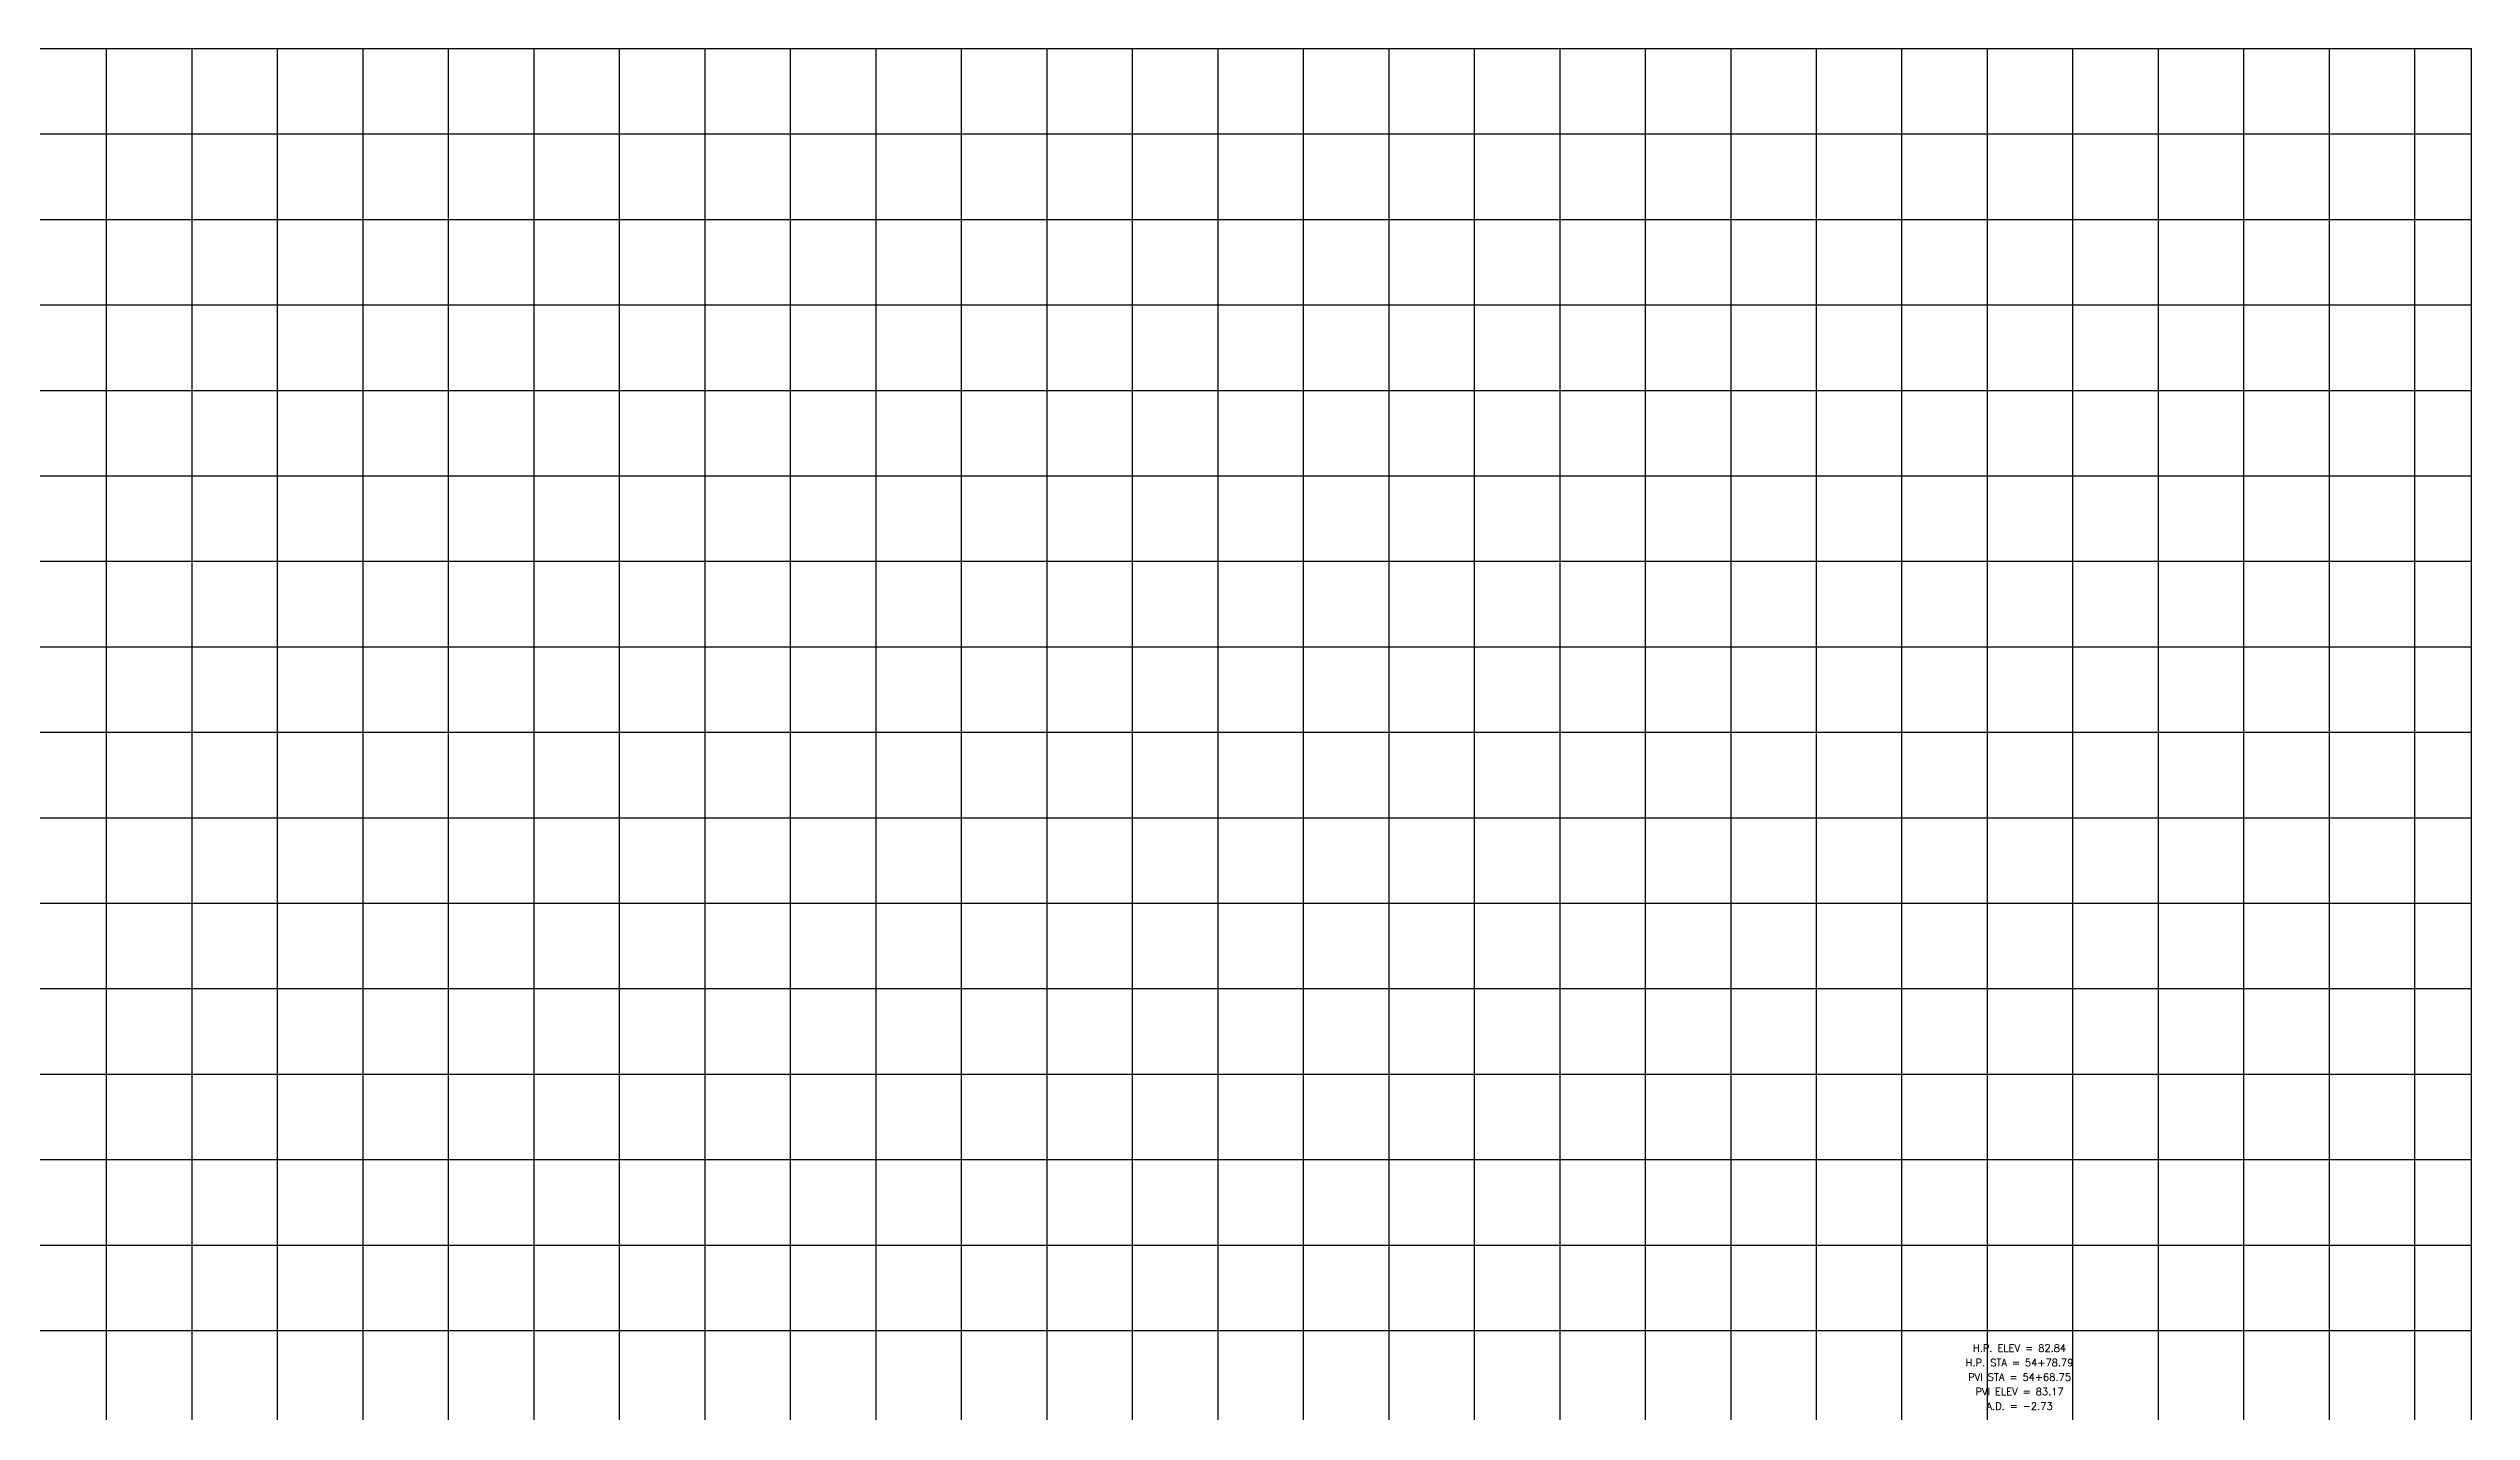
# Model space of a CAD drawing. Header units: inches. Extents: x 42 to 5940, y 215 to 3803.
# Drawn here: x 4444 to 5861, y 3005 to 3803 of the extents above; entities that cross this region are included whole.
import ezdxf
from ezdxf.enums import TextEntityAlignment as Align

# ---------------------------------------------------------------- set-up
doc = ezdxf.new("R2010")
doc.units = ezdxf.units.IN
doc.header["$MEASUREMENT"] = 0
doc.layers.add('LOOPPFGCT', color=3, linetype='Continuous')
doc.layers.add('LOOPPGRID', color=9, linetype='Continuous')
doc.styles.add('60L', font='simplex.shx', dxfattribs={"height": 5.3})

msp = doc.modelspace()

# ---------------------------------------------------------------- linework, layer by layer
at = {"layer": 'LOOPPGRID'}
for p, q in [((97.84189, 3802.67837), (5860.92124, 3802.67837)), ((4477.84189, 2252.67837), (4477.84189, 3802.67837)), ((4527.84189, 2252.67837), (4527.84189, 3802.67837)), ((4577.84189, 2252.67837), (4577.84189, 3802.67837)), ((4627.84189, 2252.67837), (4627.84189, 3802.67837)), ((4677.84189, 2252.67837), (4677.84189, 3802.67837)), ((4727.84189, 2252.67837), (4727.84189, 3802.67837)), ((4777.84189, 2252.67837), (4777.84189, 3802.67837)), ((4827.84189, 2252.67837), (4827.84189, 3802.67837)), ((4877.84189, 2252.67837), (4877.84189, 3802.67837)), ((4927.84189, 2252.67837), (4927.84189, 3802.67837)), ((4977.84189, 2252.67837), (4977.84189, 3802.67837)), ((5027.84189, 2252.67837), (5027.84189, 3802.67837)), ((5077.84189, 2252.67837), (5077.84189, 3802.67837)), ((5127.84189, 2252.67837), (5127.84189, 3802.67837)), ((5177.84189, 2252.67837), (5177.84189, 3802.67837)), ((5227.84189, 2252.67837), (5227.84189, 3802.67837)), ((5277.84189, 2252.67837), (5277.84189, 3802.67837)), ((5327.84189, 2252.67837), (5327.84189, 3802.67837)), ((5377.84189, 2252.67837), (5377.84189, 3802.67837)), ((5427.84189, 2252.67837), (5427.84189, 3802.67837)), ((5477.84189, 2252.67837), (5477.84189, 3802.67837)), ((5527.84189, 2252.67837), (5527.84189, 3802.67837)), ((5577.84189, 2252.67837), (5577.84189, 3802.67837)), ((5627.84189, 2252.67837), (5627.84189, 3802.67837)), ((5677.84189, 2252.67837), (5677.84189, 3802.67837)), ((5727.84189, 2252.67837), (5727.84189, 3802.67837)), ((5777.84189, 2252.67837), (5777.84189, 3802.67837)), ((5827.84189, 2252.67837), (5827.84189, 3802.67837)), ((5860.92124, 2252.67837), (5860.92124, 3802.67837)), ((97.84189, 3752.67837), (5860.92124, 3752.67837)), ((97.84189, 3702.67837), (5860.92124, 3702.67837)), ((97.84189, 3652.67837), (5860.92124, 3652.67837)), ((97.84189, 3602.67837), (5860.92124, 3602.67837)), ((97.84189, 3552.67837), (5860.92124, 3552.67837)), ((97.84189, 3502.67837), (5860.92124, 3502.67837)), ((97.84189, 3452.67837), (5860.92124, 3452.67837)), ((97.84189, 3402.67837), (5860.92124, 3402.67837)), ((97.84189, 3352.67837), (5860.92124, 3352.67837)), ((97.84189, 3302.67837), (5860.92124, 3302.67837)), ((97.84189, 3252.67837), (5860.92124, 3252.67837)), ((97.84189, 3202.67837), (5860.92124, 3202.67837)), ((97.84189, 3152.67837), (5860.92124, 3152.67837)), ((97.84189, 3102.67837), (5860.92124, 3102.67837)), ((97.84189, 3052.67837), (5860.92124, 3052.67837))]:
    msp.add_line(p, q, dxfattribs=at)

# ---------------------------------------------------------------- texts
at = {"layer": 'LOOPPFGCT', "style": '60L'}
for s, p in [('H.P. STA = 54+78.79', (5596.59189, 3031.80449)), ('H.P. ELEV = 82.84', (5596.59189, 3040.28449)), ('PVI STA = 54+68.75', (5596.59189, 3023.32449)), ('PVI ELEV = 83.17', (5596.59189, 3014.84449)), ('A.D. = -2.73', (5596.59189, 3006.36449))]:
    msp.add_text(s, height=4.24, dxfattribs=at).set_placement(p, align=Align.CENTER)

doc.saveas('drawing.dxf')
